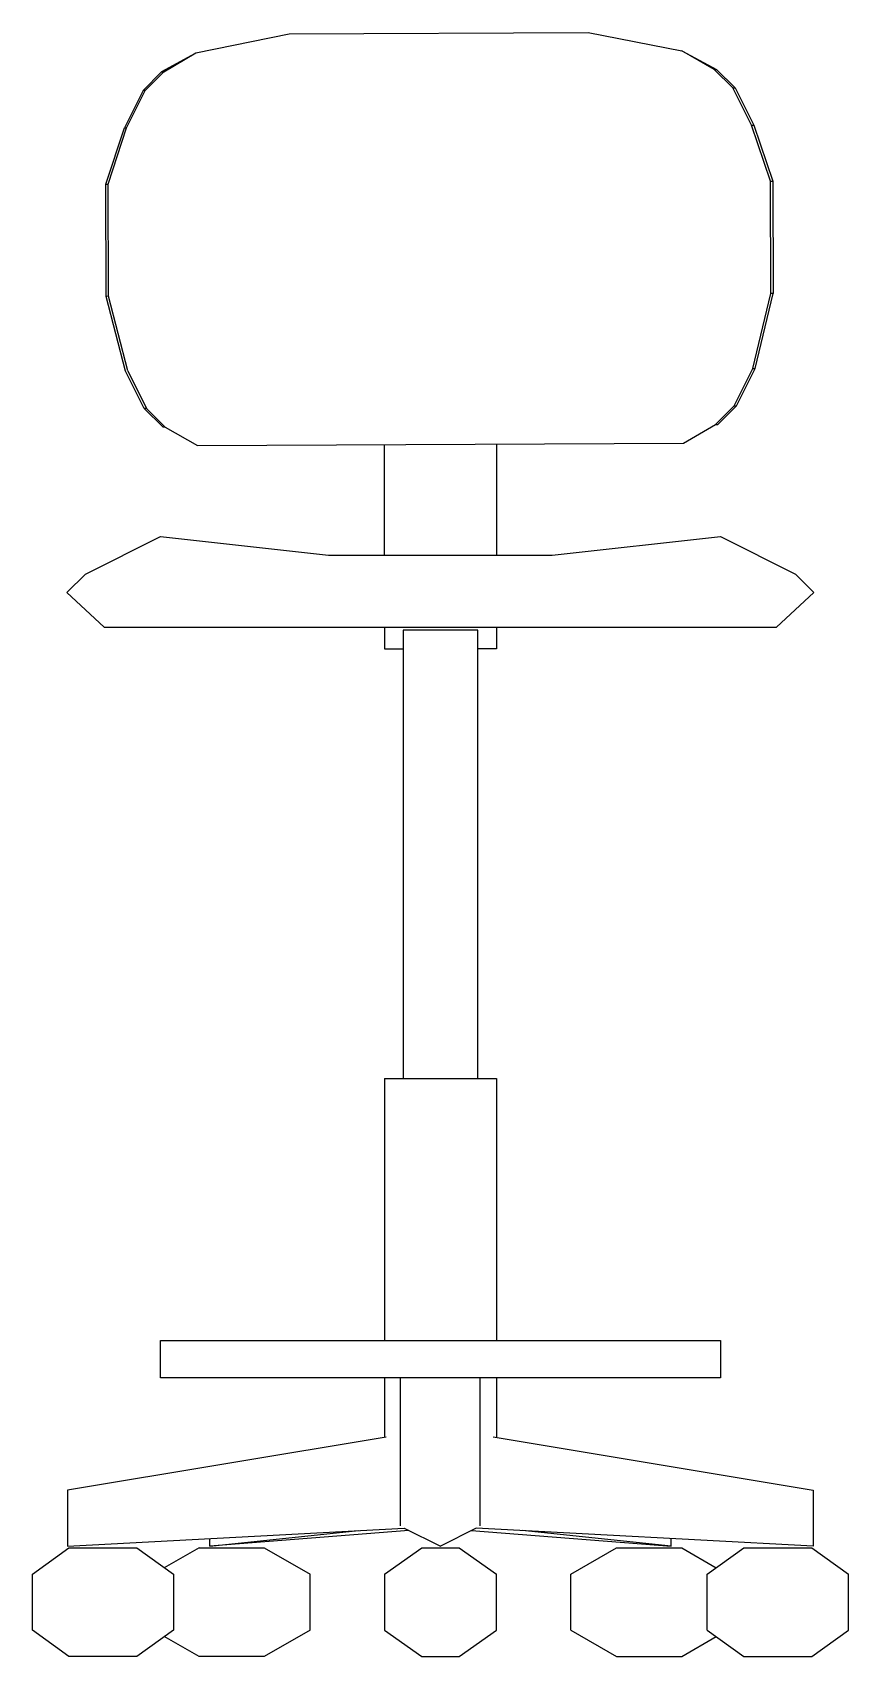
# Model space of a CAD drawing. Extents: x -0.28 to 0.28, y 0 to 1.1.
import ezdxf

# ---------------------------------------------------------------- set-up
doc = ezdxf.new("R2010")
doc.units = 0
doc.header["$LTSCALE"] = 2
doc.layers.get('0').update_dxf_attribs({"linetype": 'CONTINUOUS'})

msp = doc.modelspace()

# ---------------------------------------------------------------- linework, layer by layer
at = {"color": 0, "linetype": 'BYBLOCK'}
for p, q in [((-0.1028, 1.1025), (0.1004, 1.1034)), ((0.1004, 1.1034), (0.164, 1.0909)), ((-0.1664, 1.0895), (-0.1028, 1.1025)), ((-0.1694, 1.0878), (-0.1897, 1.0766)), ((-0.1882, 1.0767), (-0.1664, 1.0895)), ((0.164, 1.0909), (0.1876, 1.0783)), ((0.186, 1.0783), (0.164, 1.0909)), ((-0.2023, 1.064), (-0.1897, 1.0766)), ((-0.1882, 1.0767), (-0.2009, 1.064)), ((-0.1897, 1.0766), (-0.1882, 1.0767)), ((0.1987, 1.0657), (0.186, 1.0783)), ((0.186, 1.0783), (0.1876, 1.0783)), ((0.1876, 1.0783), (0.2003, 1.0657)), ((-0.2023, 1.064), (-0.2149, 1.0385)), ((-0.2135, 1.0385), (-0.2009, 1.064)), ((-0.2009, 1.064), (-0.2023, 1.064)), ((0.2115, 1.0404), (0.1987, 1.0657)), ((0.1987, 1.0657), (0.2003, 1.0657)), ((0.2003, 1.0657), (0.2131, 1.0404)), ((-0.2275, 1.0003), (-0.2149, 1.0385)), ((-0.2259, 1.0004), (-0.2135, 1.0385)), ((-0.2149, 1.0385), (-0.2135, 1.0385)), ((0.2243, 1.0023), (0.2115, 1.0404)), ((0.2115, 1.0404), (0.2131, 1.0404)), ((0.2131, 1.0404), (0.2259, 1.0023)), ((-0.2275, 1.0003), (-0.2259, 1.0004)), ((-0.2273, 0.9241), (-0.2275, 1.0003)), ((-0.2257, 0.9242), (-0.2259, 1.0004)), ((0.2247, 0.9261), (0.2243, 1.0023)), ((0.2243, 1.0023), (0.2259, 1.0023)), ((0.2259, 1.0023), (0.2263, 0.9261)), ((-0.2257, 0.9242), (-0.2273, 0.9241)), ((-0.2143, 0.8733), (-0.2273, 0.9241)), ((-0.2127, 0.8734), (-0.2257, 0.9242)), ((0.2123, 0.8752), (0.2247, 0.9261)), ((0.2139, 0.8752), (0.2263, 0.9261)), ((0.2263, 0.9261), (0.2247, 0.9261)), ((-0.2015, 0.848), (-0.2143, 0.8733)), ((-0.2127, 0.8734), (-0.1999, 0.848)), ((0.1997, 0.8497), (0.2123, 0.8752)), ((0.2013, 0.8497), (0.2139, 0.8752)), ((0.2123, 0.8752), (0.2139, 0.8752)), ((0.187, 0.8371), (0.1997, 0.8497)), ((0.1885, 0.8371), (0.2013, 0.8497)), ((0.1997, 0.8497), (0.2013, 0.8497)), ((-0.1887, 0.8353), (-0.2015, 0.848)), ((-0.1999, 0.848), (-0.2015, 0.848)), ((-0.1999, 0.848), (-0.1872, 0.8353)), ((-0.1872, 0.8353), (-0.1887, 0.8353)), ((-0.1872, 0.8353), (-0.1652, 0.8228)), ((0.1652, 0.8243), (0.187, 0.8371)), ((0.1868, 0.8369), (0.1885, 0.8371)), ((0.187, 0.8371), (0.1885, 0.8371)), ((-0.1652, 0.8228), (0.1652, 0.8243)), ((-0.0381, 0.7482), (-0.0381, 0.8232)), ((0.0381, 0.8236), (0.0381, 0.7482)), ((-0.2413, 0.7354), (-0.1905, 0.7609)), ((-0.1905, 0.7609), (-0.0762, 0.7482)), ((0.076, 0.7482), (0.1903, 0.7609)), ((0.1903, 0.7609), (0.2413, 0.7354)), ((-0.0762, 0.7482), (0.076, 0.7482)), ((-0.2413, 0.7354), (-0.2541, 0.7229)), ((0.2413, 0.7354), (0.2539, 0.7229)), ((-0.2541, 0.7229), (-0.2287, 0.6994)), ((0.2539, 0.7229), (0.2285, 0.6994)), ((-0.2287, 0.6994), (0.2285, 0.6994)), ((-0.0381, 0.6994), (-0.0381, 0.6847)), ((0.0253, 0.6973), (-0.0255, 0.6973)), ((-0.0255, 0.6973), (-0.0255, 0.3926)), ((0.0253, 0.3926), (0.0253, 0.6973)), ((0.0381, 0.6994), (0.0381, 0.6847)), ((-0.0381, 0.6847), (-0.0255, 0.6847)), ((0.0381, 0.6847), (0.0253, 0.6847)), ((-0.0381, 0.3926), (0.0381, 0.3926)), ((-0.0381, 0.3926), (-0.0381, 0.2148)), ((0.0381, 0.3926), (0.0381, 0.2148)), ((-0.1905, 0.1893), (-0.1905, 0.2148)), ((-0.1905, 0.2148), (0.1903, 0.2148)), ((0.1903, 0.2148), (0.1903, 0.1893)), ((0.1903, 0.1893), (-0.1905, 0.1893)), ((-0.0381, 0.1893), (-0.0381, 0.1488)), ((-0.0271, 0.0889), (-0.0271, 0.1893)), ((0.0269, 0.0889), (0.0269, 0.1893)), ((0.0381, 0.1893), (0.0381, 0.1488)), ((-0.0369, 0.1491), (-0.2537, 0.1131)), ((0.0359, 0.1492), (0.2535, 0.1131)), ((-0.2537, 0.1131), (-0.2537, 0.075)), ((0.2535, 0.1131), (0.2535, 0.075)), ((-0.2537, 0.075), (-0.0247, 0.0873)), ((-0.0215, 0.0857), (-0.1568, 0.075)), ((-0.1568, 0.075), (-0.0557, 0.0857)), ((-0.1568, 0.075), (-0.1568, 0.0802)), ((-0.0247, 0.0873), (-0.0001, 0.075)), ((0.0243, 0.0873), (-0.0001, 0.075)), ((0.0211, 0.0857), (0.1568, 0.075)), ((0.2535, 0.075), (0.0243, 0.0873)), ((0.1568, 0.075), (0.0555, 0.0857)), ((0.1568, 0.075), (0.1568, 0.0802)), ((-0.2775, 0.056), (-0.2527, 0.0739)), ((-0.2527, 0.0739), (-0.2065, 0.0739)), ((-0.2065, 0.0739), (-0.1816, 0.056)), ((-0.164, 0.0739), (-0.1878, 0.0602)), ((-0.164, 0.0739), (-0.1198, 0.0739)), ((-0.1198, 0.0739), (-0.0886, 0.056)), ((-0.0381, 0.056), (-0.0127, 0.0739)), ((-0.0127, 0.0739), (0.0127, 0.0739)), ((0.0127, 0.0739), (0.0381, 0.056)), ((0.0886, 0.056), (0.1196, 0.0739)), ((0.1196, 0.0739), (0.164, 0.0739)), ((0.164, 0.0739), (0.1874, 0.0602)), ((0.1814, 0.056), (0.2063, 0.0739)), ((0.2063, 0.0739), (0.2525, 0.0739)), ((0.2525, 0.0739), (0.2775, 0.056)), ((-0.2775, 0.0179), (-0.2775, 0.056)), ((-0.1816, 0.056), (-0.1816, 0.0179)), ((-0.0886, 0.0179), (-0.0886, 0.056)), ((-0.0381, 0.056), (-0.0381, 0.0179)), ((0.0381, 0.0179), (0.0381, 0.056)), ((0.0886, 0.0179), (0.0886, 0.056)), ((0.1814, 0.0179), (0.1814, 0.056)), ((0.2775, 0.0179), (0.2775, 0.056)), ((-0.2527, 0), (-0.2775, 0.0179)), ((-0.1816, 0.0179), (-0.2065, 0)), ((-0.164, 0), (-0.1878, 0.0135)), ((-0.0886, 0.0179), (-0.1198, 0)), ((-0.0381, 0.0179), (-0.0127, 0)), ((0.0127, 0), (0.0381, 0.0179)), ((0.0886, 0.0179), (0.1196, 0)), ((0.164, 0), (0.1874, 0.0135)), ((0.1814, 0.0179), (0.2063, 0)), ((0.2525, 0), (0.2775, 0.0179)), ((-0.2065, 0), (-0.2527, 0)), ((-0.1198, 0), (-0.164, 0)), ((-0.0127, 0), (0.0127, 0)), ((0.1196, 0), (0.164, 0)), ((0.2063, 0), (0.2525, 0))]:
    msp.add_line(p, q, dxfattribs=at)

doc.saveas('drawing.dxf')
